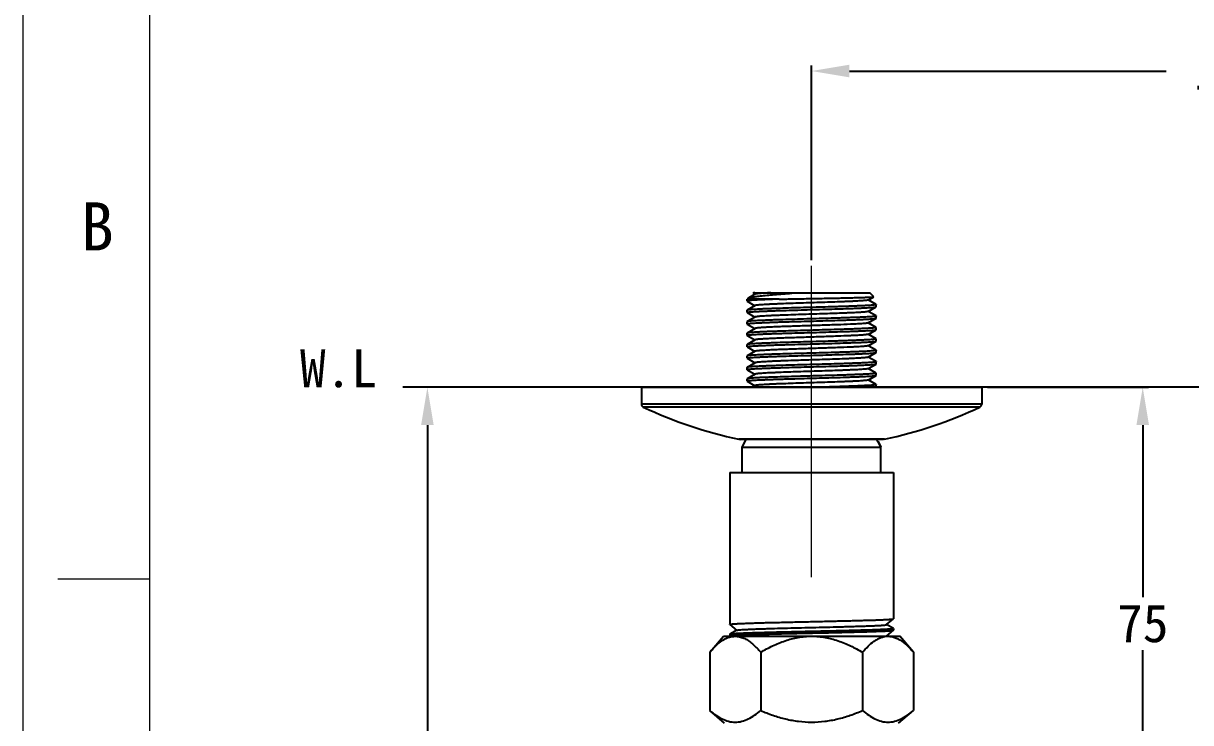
# Model space of a CAD drawing. Header units: millimetres. Extents: x 1891 to 3932, y -543 to 1323.
# Drawn here: x 3090.8 to 3276, y -212.6 to -101.6 of the extents above; entities that cross this region are included whole.
import ezdxf
from ezdxf.enums import TextEntityAlignment as Align

# ---------------------------------------------------------------- set-up
doc = ezdxf.new("R2010")
doc.units = ezdxf.units.MM
doc.linetypes.add('CENTERX2', pattern=[101.6, 63.5, -12.7, 12.7, -12.7])
for name, color, linetype, lineweight in [('CENTER', 1, 'CENTERX2', 15), ('DIM', 3, 'Continuous', 9), ('FORM', 7, 'Continuous', 13)]:
    doc.layers.add(name, color=color, linetype=linetype, lineweight=lineweight)
doc.layers.add('벽', color=2, linetype='Continuous')
doc.dimstyles.new('겸용-샤워욕조용1', dxfattribs={"dimscale": 0.6, "dimtxt": 10, "dimasz": 10, "dimexe": 1.5, "dimexo": 1.5, "dimgap": 2, "dimtad": 0, "dimtih": 1, "dimtoh": 1, "dimdec": 1, "dimdsep": 46, "dimtxsty": 'Standard', "dimcen": 2.5, "dimclrd": 5, "dimclre": 5, "dimclrt": 5, "dimadec": 1, "dimazin": 2, "dimtfac": 1, "dimtdec": 1, "dimtmove": 0, "dimatfit": 3, "dimfxl": 1.25, "dimarcsym": 0})

# ---------------------------------------------------------------- blocks, each defined once
blk = doc.blocks.new('*D55')
at = {"layer": 'Defpoints', "color": 0, "lineweight": 18, "transparency": 16777216}
for p in [(3188.88, -159.33), (3154.9, -405.58), (3227.08, -405.58)]:
    blk.add_point(p, dxfattribs=at)
at = {"layer": 'DIM', "color": 5, "lineweight": -2, "transparency": 16777216}
for p, q in [((3187.98, -159.33), (3154, -159.33)), ((3154.9, -165.33), (3154.9, -278.26)), ((3154.9, -399.58), (3154.9, -286.66)), ((3226.18, -405.58), (3154, -405.58))]:
    blk.add_line(p, q, dxfattribs=at)
at = {"layer": 'DIM', "color": 5, "lineweight": 18, "transparency": 16777216}
for points in [[(3153.9, -165.33), (3155.9, -165.33), (3154.9, -159.33)], [(3153.9, -399.58), (3155.9, -399.58), (3154.9, -405.58)]]:
    blk.add_solid(points, dxfattribs=at)
at = {"layer": 'DIM', "color": 5, "transparency": 16777216, "insert": (3154.9, -282.46), "char_height": 6, "attachment_point": 5}
blk.add_mtext('246.3', dxfattribs=at)
blk = doc.blocks.new('*D58')
at = {"layer": 'Defpoints', "color": 0, "lineweight": 18, "transparency": 16777216}
for p in [(3365.88, -109.13), (3215.88, -140.05), (3365.88, -140.05)]:
    blk.add_point(p, dxfattribs=at)
at = {"layer": 'DIM', "color": 5, "lineweight": -2, "transparency": 16777216}
for p, q in [((3215.88, -139.15), (3215.88, -108.23)), ((3221.88, -109.13), (3272.18, -109.13)), ((3359.88, -109.13), (3309.58, -109.13)), ((3365.88, -139.15), (3365.88, -108.23))]:
    blk.add_line(p, q, dxfattribs=at)
at = {"layer": 'DIM', "color": 5, "lineweight": 18, "transparency": 16777216}
for points in [[(3221.88, -108.13), (3221.88, -110.13), (3215.88, -109.13)], [(3359.88, -108.13), (3359.88, -110.13), (3365.88, -109.13)]]:
    blk.add_solid(points, dxfattribs=at)
at = {"layer": 'DIM', "color": 5, "transparency": 16777216, "insert": (3290.88, -109.13), "char_height": 6, "attachment_point": 5}
blk.add_mtext('150~200', dxfattribs=at)
blk = doc.blocks.new('*D59')
at = {"layer": 'Defpoints', "color": 0, "lineweight": 18, "transparency": 16777216}
for p in [(3242.88, -159.33), (3268.44, -159.33), (3226.88, -234.33)]:
    blk.add_point(p, dxfattribs=at)
at = {"layer": 'DIM', "color": 5, "lineweight": -2, "transparency": 16777216}
for p, q in [((3243.78, -159.33), (3269.34, -159.33)), ((3268.44, -165.33), (3268.44, -192.63)), ((3268.44, -228.33), (3268.44, -201.03)), ((3227.78, -234.33), (3269.34, -234.33))]:
    blk.add_line(p, q, dxfattribs=at)
at = {"layer": 'DIM', "color": 5, "lineweight": 18, "transparency": 16777216}
for points in [[(3267.44, -165.33), (3269.44, -165.33), (3268.44, -159.33)], [(3267.44, -228.33), (3269.44, -228.33), (3268.44, -234.33)]]:
    blk.add_solid(points, dxfattribs=at)
at = {"layer": 'DIM', "color": 5, "transparency": 16777216, "insert": (3268.44, -196.83), "char_height": 6, "attachment_point": 5}
blk.add_mtext('75', dxfattribs=at)

msp = doc.modelspace()

# ---------------------------------------------------------------- linework, layer by layer
at = {"color": 7, "linetype": 'Continuous'}
for p, q in [((3206.63, -144.33), (3206.59, -144.38)), ((3206.59, -144.38), (3206.6, -144.39)), ((3206.6, -144.39), (3206.89, -144.56)), ((3206.63, -144.33), (3225.13, -144.33)), ((3225.75, -144.95), (3225.13, -144.33)), ((3205.74, -145.23), (3205.63, -145.33)), ((3205.63, -145.64), (3205.63, -145.33)), ((3210.74, -145.33), (3205.63, -145.33)), ((3205.63, -145.64), (3205.65, -145.65)), ((3205.65, -145.65), (3206.89, -146.37)), ((3206.92, -146.35), (3205.65, -147.09)), ((3205.74, -145.23), (3205.79, -145.19)), ((3206.92, -144.54), (3205.79, -145.19)), ((3224.85, -145.48), (3225.75, -144.96)), ((3226.12, -146.18), (3224.88, -145.46)), ((3225.75, -144.96), (3225.75, -144.95)), ((3226.12, -146.18), (3226.13, -146.2)), ((3226.13, -146.54), (3226.13, -146.2)), ((3226.13, -146.2), (3226.13, -146.2)), ((3205.65, -147.09), (3205.63, -147.1)), ((3205.63, -147.45), (3205.63, -147.1)), ((3205.63, -147.1), (3205.63, -147.45)), ((3205.65, -147.46), (3205.63, -147.45)), ((3205.63, -147.45), (3205.63, -147.45)), ((3205.65, -147.46), (3206.89, -148.18)), ((3206.92, -148.17), (3205.65, -148.9)), ((3224.85, -147.29), (3226.12, -146.56)), ((3226.12, -148), (3224.88, -147.28)), ((3226.12, -146.56), (3226.13, -146.54)), ((3226.12, -148), (3226.13, -148.01)), ((3226.13, -148.36), (3226.13, -148.01)), ((3226.13, -148.01), (3226.13, -148.01)), ((3205.65, -148.9), (3205.63, -148.92)), ((3205.63, -149.26), (3205.63, -148.92)), ((3205.63, -148.92), (3205.63, -149.26)), ((3205.65, -149.28), (3205.63, -149.26)), ((3205.63, -149.26), (3205.63, -149.26)), ((3205.65, -149.28), (3206.89, -150)), ((3206.92, -149.98), (3205.65, -150.72)), ((3224.85, -149.11), (3226.12, -148.37)), ((3226.12, -149.81), (3224.88, -149.09)), ((3226.12, -148.37), (3226.13, -148.36)), ((3226.12, -149.81), (3226.13, -149.82)), ((3226.13, -150.17), (3226.13, -149.82)), ((3226.13, -149.82), (3226.13, -149.83)), ((3205.65, -150.72), (3205.63, -150.73)), ((3205.63, -151.08), (3205.63, -150.73)), ((3205.63, -150.73), (3205.63, -151.08)), ((3205.65, -151.09), (3205.63, -151.08)), ((3205.63, -151.08), (3205.63, -151.08)), ((3205.65, -151.09), (3206.89, -151.81)), ((3206.92, -151.8), (3205.65, -152.53)), ((3224.85, -150.92), (3226.12, -150.19)), ((3226.12, -151.62), (3224.88, -150.9)), ((3226.12, -150.19), (3226.13, -150.17)), ((3226.12, -151.62), (3226.13, -151.64)), ((3226.13, -151.99), (3226.13, -151.64)), ((3226.13, -151.64), (3226.13, -151.64)), ((3205.65, -152.53), (3205.63, -152.55)), ((3205.63, -152.89), (3205.63, -152.55)), ((3205.63, -152.55), (3205.63, -152.89)), ((3205.65, -152.91), (3205.63, -152.89)), ((3205.63, -152.89), (3205.63, -152.89)), ((3205.65, -152.91), (3206.89, -153.63)), ((3206.92, -153.61), (3205.65, -154.35)), ((3224.85, -152.73), (3226.12, -152)), ((3226.12, -153.44), (3224.88, -152.72)), ((3226.12, -152), (3226.13, -151.99)), ((3226.12, -153.44), (3226.13, -153.45)), ((3226.13, -153.8), (3226.13, -153.45)), ((3226.13, -153.45), (3226.13, -153.45)), ((3205.65, -154.35), (3205.63, -154.36)), ((3205.63, -154.71), (3205.63, -154.36)), ((3205.63, -154.36), (3205.63, -154.71)), ((3205.63, -154.71), (3205.63, -154.7)), ((3205.65, -154.72), (3205.63, -154.71)), ((3205.65, -154.72), (3206.89, -155.44)), ((3206.92, -155.42), (3205.65, -156.16)), ((3224.85, -154.55), (3226.12, -153.81)), ((3224.85, -156.36), (3226.12, -155.63)), ((3226.12, -155.25), (3224.88, -154.53)), ((3226.12, -153.81), (3226.13, -153.8)), ((3226.12, -155.25), (3226.13, -155.27)), ((3226.12, -155.63), (3226.13, -155.61)), ((3226.13, -155.61), (3226.13, -155.27)), ((3226.13, -155.27), (3226.13, -155.27)), ((3205.65, -156.16), (3205.63, -156.17)), ((3205.63, -156.52), (3205.63, -156.17)), ((3205.63, -156.17), (3205.63, -156.52)), ((3205.65, -156.53), (3205.63, -156.52)), ((3205.63, -156.52), (3205.63, -156.52)), ((3205.65, -156.53), (3206.89, -157.25)), ((3206.92, -157.24), (3205.65, -157.97)), ((3224.85, -158.18), (3226.12, -157.44)), ((3226.12, -157.07), (3224.88, -156.35)), ((3226.12, -157.07), (3226.13, -157.08)), ((3226.12, -157.44), (3226.13, -157.43)), ((3226.13, -157.43), (3226.13, -157.08)), ((3226.13, -157.08), (3226.13, -157.08)), ((3205.65, -157.97), (3205.63, -157.99)), ((3205.63, -158.33), (3205.63, -157.99)), ((3205.63, -157.99), (3205.63, -158.33)), ((3205.65, -158.35), (3205.63, -158.33)), ((3205.63, -158.33), (3205.63, -158.33)), ((3205.65, -158.35), (3206.89, -159.07)), ((3206.92, -159.05), (3206.43, -159.33)), ((3226.12, -158.88), (3224.88, -158.16)), ((3225.98, -159.33), (3226.12, -159.26)), ((3226.12, -158.88), (3226.13, -158.89)), ((3226.12, -159.26), (3226.13, -159.24)), ((3226.13, -159.24), (3226.13, -158.89)), ((3226.13, -158.89), (3226.13, -158.9)), ((3188.88, -159.33), (3188.88, -162.02)), ((3188.88, -159.33), (3188.88, -162.02)), ((3188.88, -159.33), (3242.88, -159.33)), ((3242.88, -159.33), (3242.88, -162.02)), ((3242.88, -159.33), (3242.88, -162.02)), ((3242.88, -162.02), (3188.88, -162.02)), ((3242.6, -162.47), (3189.17, -162.47)), ((3227.45, -167.58), (3204.32, -167.58)), ((3204.32, -167.58), (3204.53, -167.61)), ((3227.23, -167.61), (3204.53, -167.61)), ((3204.88, -168.83), (3205.5, -167.61)), ((3226.4, -167.93), (3226.23, -167.61)), ((3226.43, -167.93), (3226.4, -167.93)), ((3226.88, -168.83), (3226.43, -167.93)), ((3226.43, -167.93), (3226.88, -168.83)), ((3227.45, -167.58), (3227.23, -167.61)), ((3204.88, -172.83), (3204.88, -168.83)), ((3204.88, -168.83), (3226.88, -168.83)), ((3226.88, -172.83), (3226.88, -168.83)), ((3202.88, -172.83), (3202.88, -196.97)), ((3202.88, -172.83), (3202.88, -196.97)), ((3202.88, -172.83), (3228.88, -172.83)), ((3228.88, -172.83), (3228.88, -196.06)), ((3228.88, -172.83), (3228.88, -196.06)), ((3227.77, -197), (3228.88, -196.07)), ((3228.88, -196.07), (3228.88, -196.06)), ((3202.89, -196.97), (3202.88, -196.97)), ((3202.88, -196.97), (3202.88, -196.97)), ((3202.89, -196.97), (3203.99, -197.9)), ((3204, -197.89), (3202.89, -198.53)), ((3227.77, -198.81), (3228.88, -197.88)), ((3228.87, -197.62), (3227.78, -196.99)), ((3228.87, -197.62), (3228.88, -197.63)), ((3228.88, -197.63), (3228.88, -197.87)), ((3228.88, -197.63), (3228.88, -197.87)), ((3228.88, -197.63), (3228.88, -197.63)), ((3228.88, -197.88), (3228.88, -197.87)), ((3199.72, -201.38), (3201.89, -198.83)), ((3201.89, -198.83), (3229.88, -198.83)), ((3202.89, -198.53), (3202.88, -198.54)), ((3202.88, -198.54), (3202.88, -198.78)), ((3202.88, -198.54), (3202.88, -198.78)), ((3202.89, -198.79), (3202.88, -198.78)), ((3202.88, -198.78), (3202.88, -198.78)), ((3202.89, -198.79), (3202.94, -198.83)), ((3227.83, -198.83), (3227.78, -198.8)), ((3232.05, -201.38), (3229.88, -198.83)), ((3199.72, -201.38), (3199.72, -210.62)), ((3207.8, -201.38), (3207.8, -210.62)), ((3223.97, -201.38), (3223.97, -210.62)), ((3232.05, -201.38), (3232.05, -210.62)), ((3202.08, -212.63), (3199.72, -210.62)), ((3229.69, -212.63), (3232.05, -210.62))]:
    msp.add_line(p, q, dxfattribs=at)
for centre, radius, start, end in [((3189.38, -162.02), 0.5, 180, 244.9417), ((3219.5, -97.61), 71.6, 244.9417, 257.7627), ((3219.5, -97.61), 71.6, 244.9417, 257.7627), ((3212.27, -97.61), 71.6, 282.2373, 295.0583), ((3212.27, -97.61), 71.6, 282.2373, 295.0583), ((3242.38, -162.02), 0.5, 295.0583, 0)]:
    msp.add_arc(centre, radius, start, end, dxfattribs=at)
for points, knots in [([(3205.79, -145.19), (3205.82, -145.17), (3205.92, -145.13), (3206.1, -145.08), (3206.33, -145.03), (3206.61, -144.98), (3206.95, -144.93), (3207.51, -144.86), (3208.32, -144.77), (3209.42, -144.66), (3210.68, -144.55), (3212.05, -144.44), (3213, -144.37), (3213.49, -144.33)], [0, 0, 0, 0, 0.016562, 0.04005, 0.070572, 0.108073, 0.152421, 0.203409, 0.324246, 0.467967, 0.631241, 0.810097, 1, 1, 1, 1]), ([(3206.87, -144.33), (3206.83, -144.34), (3206.76, -144.34), (3206.69, -144.35), (3206.64, -144.36), (3206.62, -144.36), (3206.6, -144.37), (3206.59, -144.37), (3206.59, -144.38)], [0, 0, 0, 0, 0.403647, 0.704709, 0.816606, 0.902765, 0.963479, 1, 1, 1, 1]), ([(3209.42, -144.33), (3209.24, -144.34), (3208.91, -144.36), (3208.44, -144.38), (3208.03, -144.41), (3207.68, -144.43), (3207.39, -144.46), (3207.19, -144.48), (3207.07, -144.5), (3207, -144.51), (3206.95, -144.52), (3206.93, -144.53), (3206.92, -144.54)], [0, 0, 0, 0, 0.21025, 0.39871, 0.563649, 0.703842, 0.818243, 0.906015, 0.939714, 0.96658, 0.986632, 1, 1, 1, 1]), ([(3210.74, -145.33), (3210.37, -145.35), (3209.66, -145.37), (3208.67, -145.41), (3207.91, -145.44), (3207.37, -145.47), (3207.01, -145.48), (3206.7, -145.5), (3206.42, -145.52), (3206.19, -145.54), (3206, -145.56), (3205.84, -145.58), (3205.73, -145.59), (3205.67, -145.61), (3205.64, -145.62), (3205.63, -145.63), (3205.63, -145.64)], [0, 0, 0, 0, 0.216872, 0.413019, 0.584998, 0.661026, 0.729967, 0.791522, 0.845446, 0.891503, 0.929518, 0.959344, 0.980888, 0.994185, 0.997875, 1, 1, 1, 1]), ([(3226.13, -146.2), (3226.13, -146.2), (3226.13, -146.21), (3226.11, -146.22), (3226.07, -146.23), (3226.01, -146.24), (3225.92, -146.26), (3225.81, -146.27), (3225.68, -146.28), (3225.52, -146.3), (3225.27, -146.32), (3224.9, -146.34), (3224.4, -146.37), (3223.81, -146.4), (3223.15, -146.42), (3222.43, -146.45), (3221.64, -146.48), (3220.81, -146.51), (3219.6, -146.54), (3218.03, -146.59), (3216.09, -146.64), (3214.15, -146.7), (3212.27, -146.75), (3210.77, -146.8), (3209.66, -146.84), (3208.91, -146.87), (3208.23, -146.89), (3207.61, -146.92), (3207.07, -146.95), (3206.61, -146.98), (3206.29, -147), (3206.07, -147.02), (3205.94, -147.03), (3205.83, -147.05), (3205.75, -147.06), (3205.69, -147.07), (3205.66, -147.08), (3205.65, -147.09)], [0, 0, 0, 0, 0.000415, 0.001043, 0.003085, 0.006238, 0.01052, 0.015927, 0.02245, 0.030078, 0.038795, 0.05941, 0.084113, 0.112673, 0.14483, 0.180285, 0.21871, 0.259748, 0.303018, 0.394635, 0.490173, 0.58609, 0.678832, 0.764968, 0.804549, 0.84131, 0.874907, 0.905032, 0.931404, 0.953782, 0.971963, 0.979427, 0.985784, 0.991023, 0.995135, 0.99812, 1, 1, 1, 1]), ([(3224.85, -145.48), (3224.84, -145.48), (3224.81, -145.5), (3224.76, -145.51), (3224.68, -145.52), (3224.54, -145.54), (3224.32, -145.56), (3224, -145.59), (3223.61, -145.62), (3223.15, -145.64), (3222.62, -145.67), (3222.04, -145.7), (3221.39, -145.73), (3220.44, -145.76), (3219.16, -145.81), (3217.55, -145.86), (3215.88, -145.92), (3214.21, -145.97), (3212.6, -146.02), (3211.32, -146.07), (3210.37, -146.11), (3209.73, -146.13), (3209.14, -146.16), (3208.62, -146.19), (3208.16, -146.21), (3207.76, -146.24), (3207.44, -146.27), (3207.22, -146.29), (3207.09, -146.31), (3207.01, -146.32), (3206.96, -146.34), (3206.93, -146.35), (3206.92, -146.35)], [0, 0, 0, 0, 0.002023, 0.005107, 0.009275, 0.014527, 0.028249, 0.046177, 0.068154, 0.093991, 0.123458, 0.156292, 0.192202, 0.230865, 0.315051, 0.405844, 0.5, 0.594156, 0.684949, 0.769135, 0.807798, 0.843708, 0.876542, 0.90601, 0.931845, 0.953824, 0.97175, 0.985473, 0.990724, 0.994892, 0.997977, 1, 1, 1, 1]), ([(3210.74, -145.33), (3211.53, -145.32), (3213.18, -145.29), (3215.25, -145.25), (3216.94, -145.22), (3218.2, -145.2), (3219.42, -145.17), (3220.57, -145.15), (3221.65, -145.13), (3222.63, -145.1), (3223.5, -145.08), (3224.14, -145.06), (3224.59, -145.04), (3224.87, -145.03), (3225.11, -145.02), (3225.32, -145.01), (3225.48, -145), (3225.6, -144.99), (3225.67, -144.98), (3225.7, -144.97), (3225.73, -144.97), (3225.74, -144.96), (3225.75, -144.96)], [0, 0, 0, 0, 0.158672, 0.328226, 0.413743, 0.497918, 0.579388, 0.656825, 0.72896, 0.794598, 0.852642, 0.902115, 0.923371, 0.942181, 0.958464, 0.972151, 0.983181, 0.991513, 0.994655, 0.997113, 0.99889, 1, 1, 1, 1]), ([(3205.63, -147.45), (3205.63, -147.45), (3205.64, -147.44), (3205.66, -147.43), (3205.7, -147.42), (3205.76, -147.4), (3205.85, -147.39), (3205.96, -147.38), (3206.09, -147.36), (3206.25, -147.35), (3206.5, -147.33), (3206.87, -147.31), (3207.37, -147.28), (3207.95, -147.25), (3208.61, -147.22), (3209.34, -147.2), (3210.12, -147.17), (3210.96, -147.14), (3212.16, -147.1), (3213.74, -147.06), (3215.68, -147), (3217.62, -146.95), (3219.5, -146.89), (3220.99, -146.85), (3222.1, -146.81), (3222.85, -146.78), (3223.54, -146.75), (3224.16, -146.73), (3224.7, -146.7), (3225.15, -146.67), (3225.48, -146.65), (3225.7, -146.63), (3225.83, -146.61), (3225.93, -146.6), (3226.02, -146.59), (3226.08, -146.57), (3226.11, -146.56), (3226.12, -146.56)], [0, 0, 0, 0, 0.000415, 0.001043, 0.003085, 0.006238, 0.01052, 0.015927, 0.02245, 0.030078, 0.038795, 0.05941, 0.084113, 0.112673, 0.14483, 0.180285, 0.21871, 0.259748, 0.303018, 0.394635, 0.490173, 0.58609, 0.678832, 0.764968, 0.804549, 0.84131, 0.874907, 0.905032, 0.931404, 0.953782, 0.971963, 0.979427, 0.985784, 0.991023, 0.995135, 0.99812, 1, 1, 1, 1]), ([(3226.13, -148.01), (3226.13, -148.02), (3226.13, -148.02), (3226.11, -148.03), (3226.07, -148.04), (3226.01, -148.06), (3225.92, -148.07), (3225.81, -148.08), (3225.68, -148.1), (3225.52, -148.11), (3225.27, -148.13), (3224.9, -148.15), (3224.4, -148.18), (3223.81, -148.21), (3223.15, -148.24), (3222.43, -148.26), (3221.64, -148.29), (3220.81, -148.32), (3219.6, -148.36), (3218.03, -148.4), (3216.09, -148.46), (3214.15, -148.51), (3212.27, -148.57), (3210.77, -148.61), (3209.66, -148.65), (3208.91, -148.68), (3208.23, -148.71), (3207.61, -148.73), (3207.07, -148.76), (3206.61, -148.79), (3206.29, -148.81), (3206.07, -148.83), (3205.94, -148.85), (3205.83, -148.86), (3205.75, -148.87), (3205.69, -148.89), (3205.66, -148.9), (3205.65, -148.9)], [0, 0, 0, 0, 0.000415, 0.001043, 0.003085, 0.006238, 0.01052, 0.015927, 0.02245, 0.030078, 0.038795, 0.05941, 0.084113, 0.112673, 0.14483, 0.180286, 0.218711, 0.259751, 0.303022, 0.394639, 0.490178, 0.586095, 0.678836, 0.76497, 0.804551, 0.841311, 0.874908, 0.905032, 0.931404, 0.953783, 0.971964, 0.979427, 0.985784, 0.991023, 0.995135, 0.99812, 1, 1, 1, 1]), ([(3224.85, -147.29), (3224.84, -147.3), (3224.81, -147.31), (3224.76, -147.32), (3224.68, -147.34), (3224.54, -147.36), (3224.32, -147.38), (3224, -147.41), (3223.61, -147.43), (3223.15, -147.46), (3222.62, -147.49), (3222.04, -147.51), (3221.39, -147.54), (3220.44, -147.58), (3219.16, -147.62), (3217.55, -147.68), (3215.88, -147.73), (3214.21, -147.78), (3212.6, -147.84), (3211.32, -147.88), (3210.37, -147.92), (3209.73, -147.95), (3209.14, -147.97), (3208.62, -148), (3208.16, -148.03), (3207.76, -148.06), (3207.44, -148.08), (3207.22, -148.11), (3207.09, -148.13), (3207.01, -148.14), (3206.96, -148.15), (3206.93, -148.16), (3206.92, -148.17)], [0, 0, 0, 0, 0.002023, 0.005107, 0.009275, 0.014527, 0.028249, 0.046176, 0.068154, 0.093991, 0.123458, 0.156292, 0.192202, 0.230865, 0.315051, 0.405844, 0.5, 0.594156, 0.684948, 0.769134, 0.807798, 0.843707, 0.876542, 0.906009, 0.931845, 0.953824, 0.971749, 0.985473, 0.990724, 0.994891, 0.997976, 1, 1, 1, 1]), ([(3205.63, -149.26), (3205.63, -149.26), (3205.64, -149.25), (3205.66, -149.24), (3205.7, -149.23), (3205.76, -149.22), (3205.85, -149.2), (3205.96, -149.19), (3206.09, -149.18), (3206.25, -149.16), (3206.5, -149.14), (3206.87, -149.12), (3207.37, -149.09), (3207.95, -149.07), (3208.61, -149.04), (3209.34, -149.01), (3210.12, -148.98), (3210.96, -148.95), (3212.16, -148.92), (3213.74, -148.87), (3215.68, -148.82), (3217.62, -148.76), (3219.5, -148.71), (3220.99, -148.66), (3222.1, -148.62), (3222.85, -148.6), (3223.54, -148.57), (3224.16, -148.54), (3224.7, -148.51), (3225.15, -148.49), (3225.48, -148.46), (3225.7, -148.44), (3225.83, -148.43), (3225.93, -148.41), (3226.02, -148.4), (3226.08, -148.39), (3226.11, -148.38), (3226.12, -148.37)], [0, 0, 0, 0, 0.000415, 0.001043, 0.003085, 0.006238, 0.01052, 0.015927, 0.02245, 0.030078, 0.038795, 0.059411, 0.084114, 0.112674, 0.144831, 0.180286, 0.21871, 0.259747, 0.303017, 0.394634, 0.490171, 0.586086, 0.678827, 0.764964, 0.804546, 0.841307, 0.874905, 0.905029, 0.931402, 0.953781, 0.971963, 0.979426, 0.985783, 0.991023, 0.995135, 0.99812, 1, 1, 1, 1]), ([(3226.13, -149.83), (3226.13, -149.83), (3226.13, -149.84), (3226.11, -149.85), (3226.07, -149.86), (3226.01, -149.87), (3225.92, -149.88), (3225.81, -149.9), (3225.68, -149.91), (3225.52, -149.93), (3225.27, -149.94), (3224.9, -149.97), (3224.4, -150), (3223.81, -150.02), (3223.15, -150.05), (3222.43, -150.08), (3221.64, -150.11), (3220.81, -150.13), (3219.6, -150.17), (3218.03, -150.22), (3216.09, -150.27), (3214.15, -150.33), (3212.27, -150.38), (3210.77, -150.43), (3209.66, -150.47), (3208.91, -150.49), (3208.23, -150.52), (3207.61, -150.55), (3207.07, -150.58), (3206.61, -150.6), (3206.29, -150.63), (3206.07, -150.65), (3205.94, -150.66), (3205.83, -150.67), (3205.75, -150.69), (3205.69, -150.7), (3205.66, -150.71), (3205.65, -150.72)], [0, 0, 0, 0, 0.000415, 0.001043, 0.003085, 0.006238, 0.010519, 0.015927, 0.02245, 0.030078, 0.038795, 0.059412, 0.084114, 0.112675, 0.144832, 0.180288, 0.218714, 0.259754, 0.303026, 0.394644, 0.49018, 0.586096, 0.678837, 0.764971, 0.804551, 0.841311, 0.874907, 0.905031, 0.931404, 0.953782, 0.971964, 0.979427, 0.985784, 0.991023, 0.995135, 0.99812, 1, 1, 1, 1]), ([(3224.85, -149.11), (3224.84, -149.11), (3224.81, -149.12), (3224.76, -149.14), (3224.68, -149.15), (3224.54, -149.17), (3224.32, -149.19), (3224, -149.22), (3223.61, -149.25), (3223.15, -149.27), (3222.62, -149.3), (3221.56, -149.35), (3219.87, -149.41), (3217.53, -149.49), (3215.46, -149.56), (3213.79, -149.61), (3212.59, -149.65), (3211.45, -149.69), (3210.39, -149.73), (3209.45, -149.77), (3208.75, -149.81), (3208.25, -149.84), (3207.94, -149.86), (3207.67, -149.88), (3207.43, -149.9), (3207.24, -149.92), (3207.09, -149.94), (3207, -149.95), (3206.95, -149.97), (3206.93, -149.98), (3206.92, -149.98)], [0, 0, 0, 0, 0.002024, 0.005109, 0.009276, 0.014527, 0.028251, 0.046177, 0.068155, 0.093992, 0.123458, 0.156293, 0.271937, 0.405843, 0.547289, 0.617299, 0.684948, 0.748877, 0.807798, 0.860527, 0.906008, 0.925739, 0.943329, 0.95869, 0.97175, 0.982442, 0.990724, 0.996567, 0.998579, 1, 1, 1, 1]), ([(3205.63, -151.08), (3205.63, -151.07), (3205.64, -151.07), (3205.66, -151.06), (3205.7, -151.05), (3205.76, -151.03), (3205.85, -151.02), (3205.96, -151), (3206.09, -150.99), (3206.25, -150.98), (3206.5, -150.96), (3206.87, -150.93), (3207.37, -150.91), (3207.95, -150.88), (3208.61, -150.85), (3209.34, -150.82), (3210.12, -150.8), (3210.96, -150.77), (3212.16, -150.73), (3213.74, -150.69), (3215.68, -150.63), (3217.62, -150.58), (3219.5, -150.52), (3220.99, -150.47), (3222.1, -150.44), (3222.85, -150.41), (3223.54, -150.38), (3224.16, -150.35), (3224.7, -150.33), (3225.15, -150.3), (3225.48, -150.28), (3225.7, -150.26), (3225.83, -150.24), (3225.93, -150.23), (3226.02, -150.22), (3226.08, -150.2), (3226.11, -150.19), (3226.12, -150.19)], [0, 0, 0, 0, 0.000415, 0.001043, 0.003085, 0.006238, 0.01052, 0.015927, 0.022451, 0.030079, 0.038796, 0.059412, 0.084116, 0.112676, 0.144833, 0.180287, 0.218711, 0.259749, 0.303019, 0.394637, 0.490172, 0.586085, 0.678826, 0.764963, 0.804544, 0.841305, 0.874903, 0.905027, 0.931401, 0.95378, 0.971962, 0.979426, 0.985783, 0.991023, 0.995135, 0.99812, 1, 1, 1, 1]), ([(3226.13, -151.64), (3226.13, -151.64), (3226.13, -151.65), (3226.11, -151.66), (3226.07, -151.67), (3226.01, -151.68), (3225.92, -151.7), (3225.81, -151.71), (3225.68, -151.73), (3225.52, -151.74), (3225.27, -151.76), (3224.9, -151.78), (3224.4, -151.81), (3223.81, -151.84), (3223.15, -151.86), (3222.43, -151.89), (3221.64, -151.92), (3220.81, -151.95), (3219.6, -151.99), (3218.03, -152.03), (3216.09, -152.09), (3214.15, -152.14), (3212.27, -152.2), (3210.77, -152.24), (3209.66, -152.28), (3208.91, -152.31), (3208.23, -152.34), (3207.61, -152.36), (3207.07, -152.39), (3206.61, -152.42), (3206.29, -152.44), (3206.07, -152.46), (3205.94, -152.47), (3205.83, -152.49), (3205.75, -152.5), (3205.69, -152.51), (3205.66, -152.53), (3205.65, -152.53)], [0, 0, 0, 0, 0.000415, 0.001043, 0.003085, 0.006238, 0.010519, 0.015927, 0.02245, 0.030078, 0.038796, 0.059413, 0.084116, 0.112677, 0.144834, 0.18029, 0.218715, 0.259755, 0.303027, 0.394644, 0.490179, 0.586093, 0.678834, 0.764969, 0.804549, 0.841309, 0.874905, 0.905029, 0.931402, 0.953781, 0.971963, 0.979427, 0.985784, 0.991023, 0.995135, 0.99812, 1, 1, 1, 1]), ([(3224.85, -150.92), (3224.84, -150.93), (3224.81, -150.94), (3224.76, -150.95), (3224.68, -150.96), (3224.54, -150.98), (3224.32, -151.01), (3224, -151.03), (3223.61, -151.06), (3223.15, -151.09), (3222.62, -151.11), (3221.56, -151.16), (3219.87, -151.23), (3217.53, -151.31), (3215.46, -151.37), (3213.79, -151.43), (3212.59, -151.47), (3211.45, -151.51), (3210.39, -151.55), (3209.45, -151.59), (3208.75, -151.62), (3208.25, -151.65), (3207.94, -151.67), (3207.67, -151.69), (3207.43, -151.71), (3207.24, -151.73), (3207.09, -151.75), (3207, -151.77), (3206.95, -151.78), (3206.93, -151.79), (3206.92, -151.8)], [0, 0, 0, 0, 0.002023, 0.005108, 0.009276, 0.014527, 0.02825, 0.046176, 0.068154, 0.09399, 0.123458, 0.156292, 0.271937, 0.405843, 0.547289, 0.617299, 0.684948, 0.748876, 0.807797, 0.860528, 0.906008, 0.925738, 0.943329, 0.958691, 0.971749, 0.982443, 0.990723, 0.996568, 0.998579, 1, 1, 1, 1]), ([(3205.63, -152.89), (3205.63, -152.89), (3205.64, -152.88), (3205.66, -152.87), (3205.7, -152.86), (3205.76, -152.85), (3205.85, -152.83), (3205.96, -152.82), (3206.09, -152.81), (3206.25, -152.79), (3206.5, -152.77), (3206.87, -152.75), (3207.37, -152.72), (3207.95, -152.69), (3208.61, -152.67), (3209.34, -152.64), (3210.12, -152.61), (3210.96, -152.58), (3212.16, -152.55), (3213.74, -152.5), (3215.68, -152.44), (3217.62, -152.39), (3219.5, -152.34), (3220.99, -152.29), (3222.1, -152.25), (3222.85, -152.22), (3223.54, -152.2), (3224.16, -152.17), (3224.7, -152.14), (3225.15, -152.11), (3225.48, -152.09), (3225.7, -152.07), (3225.83, -152.06), (3225.93, -152.04), (3226.02, -152.03), (3226.08, -152.02), (3226.11, -152.01), (3226.12, -152)], [0, 0, 0, 0, 0.000415, 0.001043, 0.003085, 0.006238, 0.010519, 0.015927, 0.02245, 0.030078, 0.038796, 0.059412, 0.084116, 0.112676, 0.144833, 0.180288, 0.218713, 0.259752, 0.303023, 0.39464, 0.490175, 0.586088, 0.678829, 0.764965, 0.804546, 0.841306, 0.874902, 0.905027, 0.9314, 0.953779, 0.971962, 0.979426, 0.985783, 0.991023, 0.995135, 0.99812, 1, 1, 1, 1]), ([(3226.13, -153.45), (3226.13, -153.46), (3226.13, -153.46), (3226.11, -153.47), (3226.07, -153.49), (3226.01, -153.5), (3225.92, -153.51), (3225.81, -153.53), (3225.68, -153.54), (3225.52, -153.55), (3225.27, -153.57), (3224.9, -153.6), (3224.4, -153.62), (3223.81, -153.65), (3223.15, -153.68), (3222.43, -153.71), (3221.64, -153.73), (3220.81, -153.76), (3219.6, -153.8), (3218.03, -153.85), (3216.09, -153.9), (3214.15, -153.95), (3212.27, -154.01), (3210.77, -154.06), (3209.66, -154.09), (3208.91, -154.12), (3208.23, -154.15), (3207.61, -154.18), (3207.07, -154.2), (3206.61, -154.23), (3206.29, -154.26), (3206.07, -154.27), (3205.94, -154.29), (3205.83, -154.3), (3205.75, -154.32), (3205.69, -154.33), (3205.66, -154.34), (3205.65, -154.35)], [0, 0, 0, 0, 0.000415, 0.001043, 0.003085, 0.006238, 0.010519, 0.015927, 0.02245, 0.030078, 0.038796, 0.059412, 0.084116, 0.112676, 0.144833, 0.180288, 0.218712, 0.259751, 0.303022, 0.39464, 0.490174, 0.586088, 0.678829, 0.764965, 0.804546, 0.841306, 0.874902, 0.905027, 0.9314, 0.953779, 0.971962, 0.979426, 0.985783, 0.991023, 0.995135, 0.99812, 1, 1, 1, 1]), ([(3224.85, -152.73), (3224.84, -152.74), (3224.81, -152.75), (3224.76, -152.76), (3224.68, -152.78), (3224.54, -152.8), (3224.32, -152.82), (3224, -152.85), (3223.61, -152.87), (3223.15, -152.9), (3222.62, -152.93), (3221.56, -152.98), (3219.87, -153.04), (3217.53, -153.12), (3215.46, -153.19), (3213.79, -153.24), (3212.59, -153.28), (3211.45, -153.32), (3210.39, -153.36), (3209.45, -153.4), (3208.75, -153.44), (3208.25, -153.47), (3207.94, -153.49), (3207.67, -153.51), (3207.43, -153.53), (3207.24, -153.55), (3207.09, -153.57), (3207, -153.58), (3206.95, -153.6), (3206.93, -153.61), (3206.92, -153.61)], [0, 0, 0, 0, 0.002024, 0.005108, 0.009275, 0.014527, 0.02825, 0.046177, 0.068154, 0.093991, 0.123457, 0.156292, 0.271937, 0.405843, 0.547289, 0.617298, 0.684948, 0.748876, 0.807797, 0.860527, 0.906007, 0.925739, 0.943328, 0.95869, 0.971749, 0.982442, 0.990724, 0.996566, 0.998578, 1, 1, 1, 1]), ([(3205.63, -154.7), (3205.63, -154.7), (3205.64, -154.7), (3205.66, -154.68), (3205.7, -154.67), (3205.76, -154.66), (3205.85, -154.65), (3205.96, -154.63), (3206.09, -154.62), (3206.25, -154.61), (3206.5, -154.59), (3206.87, -154.56), (3207.37, -154.53), (3207.95, -154.51), (3208.61, -154.48), (3209.34, -154.45), (3210.12, -154.42), (3210.96, -154.4), (3212.16, -154.36), (3213.74, -154.31), (3215.68, -154.26), (3217.62, -154.2), (3219.5, -154.15), (3220.99, -154.1), (3222.1, -154.06), (3222.85, -154.04), (3223.54, -154.01), (3224.16, -153.98), (3224.7, -153.95), (3225.15, -153.93), (3225.48, -153.9), (3225.7, -153.88), (3225.83, -153.87), (3225.93, -153.86), (3226.02, -153.84), (3226.08, -153.83), (3226.11, -153.82), (3226.12, -153.81)], [0, 0, 0, 0, 0.000415, 0.001043, 0.003085, 0.006238, 0.010519, 0.015927, 0.02245, 0.030078, 0.038796, 0.059413, 0.084116, 0.112677, 0.144834, 0.180289, 0.218715, 0.259755, 0.303026, 0.394644, 0.490179, 0.586093, 0.678834, 0.764969, 0.804549, 0.841308, 0.874905, 0.905029, 0.931402, 0.953781, 0.971963, 0.979427, 0.985784, 0.991023, 0.995135, 0.99812, 1, 1, 1, 1]), ([(3205.63, -156.52), (3205.63, -156.52), (3205.64, -156.51), (3205.66, -156.5), (3205.7, -156.49), (3205.76, -156.47), (3205.85, -156.46), (3205.96, -156.45), (3206.09, -156.43), (3206.25, -156.42), (3206.5, -156.4), (3206.87, -156.38), (3207.37, -156.35), (3207.95, -156.32), (3208.61, -156.29), (3209.34, -156.27), (3210.12, -156.24), (3210.96, -156.21), (3212.16, -156.17), (3213.74, -156.13), (3215.68, -156.07), (3217.62, -156.02), (3219.5, -155.96), (3220.99, -155.92), (3222.1, -155.88), (3222.85, -155.85), (3223.54, -155.82), (3224.16, -155.8), (3224.7, -155.77), (3225.15, -155.74), (3225.48, -155.72), (3225.7, -155.7), (3225.83, -155.68), (3225.93, -155.67), (3226.02, -155.66), (3226.08, -155.64), (3226.11, -155.63), (3226.12, -155.63)], [0, 0, 0, 0, 0.000415, 0.001043, 0.003085, 0.006238, 0.010519, 0.015927, 0.02245, 0.030078, 0.038795, 0.059412, 0.084114, 0.112675, 0.144832, 0.180288, 0.218714, 0.259754, 0.303026, 0.394644, 0.49018, 0.586096, 0.678837, 0.764971, 0.804551, 0.84131, 0.874907, 0.905031, 0.931404, 0.953782, 0.971964, 0.979427, 0.985784, 0.991023, 0.995135, 0.99812, 1, 1, 1, 1]), ([(3226.13, -155.27), (3226.13, -155.27), (3226.13, -155.28), (3226.11, -155.29), (3226.07, -155.3), (3226.01, -155.31), (3225.92, -155.33), (3225.81, -155.34), (3225.68, -155.35), (3225.52, -155.37), (3225.27, -155.39), (3224.9, -155.41), (3224.4, -155.44), (3223.81, -155.47), (3223.15, -155.49), (3222.43, -155.52), (3221.64, -155.55), (3220.81, -155.58), (3219.6, -155.61), (3218.03, -155.66), (3216.09, -155.71), (3214.15, -155.77), (3212.27, -155.82), (3210.77, -155.87), (3209.66, -155.91), (3208.91, -155.94), (3208.23, -155.96), (3207.61, -155.99), (3207.07, -156.02), (3206.61, -156.05), (3206.29, -156.07), (3206.07, -156.09), (3205.94, -156.1), (3205.83, -156.12), (3205.75, -156.13), (3205.69, -156.14), (3205.66, -156.15), (3205.65, -156.16)], [0, 0, 0, 0, 0.000415, 0.001043, 0.003085, 0.006238, 0.01052, 0.015927, 0.022451, 0.030079, 0.038796, 0.059412, 0.084116, 0.112676, 0.144833, 0.180287, 0.218711, 0.259749, 0.30302, 0.394637, 0.490172, 0.586086, 0.678826, 0.764963, 0.804545, 0.841305, 0.874903, 0.905027, 0.931401, 0.95378, 0.971962, 0.979426, 0.985783, 0.991023, 0.995135, 0.99812, 1, 1, 1, 1]), ([(3224.85, -154.55), (3224.84, -154.55), (3224.81, -154.57), (3224.76, -154.58), (3224.68, -154.59), (3224.54, -154.61), (3224.32, -154.63), (3224, -154.66), (3223.61, -154.69), (3223.15, -154.71), (3222.62, -154.74), (3222.04, -154.77), (3221.39, -154.8), (3220.44, -154.83), (3219.16, -154.88), (3217.55, -154.93), (3215.88, -154.99), (3214.21, -155.04), (3212.6, -155.09), (3211.32, -155.14), (3210.37, -155.18), (3209.73, -155.2), (3209.14, -155.23), (3208.62, -155.26), (3208.16, -155.28), (3207.76, -155.31), (3207.44, -155.34), (3207.22, -155.36), (3207.09, -155.38), (3207.01, -155.39), (3206.96, -155.41), (3206.93, -155.42), (3206.92, -155.42)], [0, 0, 0, 0, 0.002023, 0.005109, 0.009276, 0.014527, 0.028251, 0.046176, 0.068155, 0.093991, 0.123458, 0.156292, 0.192202, 0.230866, 0.315052, 0.405844, 0.5, 0.594157, 0.684949, 0.769135, 0.807798, 0.843709, 0.876542, 0.90601, 0.931846, 0.953824, 0.97175, 0.985473, 0.990724, 0.994893, 0.997977, 1, 1, 1, 1]), ([(3205.63, -158.33), (3205.63, -158.33), (3205.64, -158.32), (3205.66, -158.31), (3205.7, -158.3), (3205.76, -158.29), (3205.85, -158.27), (3205.96, -158.26), (3206.09, -158.25), (3206.25, -158.23), (3206.5, -158.21), (3206.87, -158.19), (3207.37, -158.16), (3207.95, -158.14), (3208.61, -158.11), (3209.34, -158.08), (3210.12, -158.05), (3210.96, -158.02), (3212.16, -157.99), (3213.74, -157.94), (3215.68, -157.89), (3217.62, -157.83), (3219.5, -157.78), (3220.99, -157.73), (3222.1, -157.69), (3222.85, -157.67), (3223.54, -157.64), (3224.16, -157.61), (3224.7, -157.58), (3225.15, -157.56), (3225.48, -157.53), (3225.7, -157.51), (3225.83, -157.5), (3225.93, -157.48), (3226.02, -157.47), (3226.08, -157.46), (3226.11, -157.45), (3226.12, -157.44)], [0, 0, 0, 0, 0.000415, 0.001043, 0.003085, 0.006238, 0.01052, 0.015927, 0.02245, 0.030078, 0.038795, 0.05941, 0.084113, 0.112673, 0.14483, 0.180286, 0.218711, 0.259751, 0.303022, 0.39464, 0.490178, 0.586095, 0.678837, 0.764971, 0.804551, 0.841311, 0.874908, 0.905032, 0.931404, 0.953783, 0.971964, 0.979427, 0.985784, 0.991023, 0.995135, 0.99812, 1, 1, 1, 1]), ([(3226.13, -157.08), (3226.13, -157.09), (3226.13, -157.09), (3226.11, -157.1), (3226.07, -157.11), (3226.01, -157.13), (3225.92, -157.14), (3225.81, -157.15), (3225.68, -157.17), (3225.52, -157.18), (3225.27, -157.2), (3224.9, -157.22), (3224.4, -157.25), (3223.81, -157.28), (3223.15, -157.31), (3222.43, -157.33), (3221.64, -157.36), (3220.81, -157.39), (3219.6, -157.43), (3218.03, -157.47), (3216.09, -157.53), (3214.15, -157.58), (3212.27, -157.64), (3210.77, -157.68), (3209.66, -157.72), (3208.91, -157.75), (3208.23, -157.78), (3207.61, -157.8), (3207.07, -157.83), (3206.61, -157.86), (3206.29, -157.88), (3206.07, -157.9), (3205.94, -157.92), (3205.83, -157.93), (3205.75, -157.94), (3205.69, -157.96), (3205.66, -157.97), (3205.65, -157.97)], [0, 0, 0, 0, 0.000415, 0.001043, 0.003085, 0.006238, 0.01052, 0.015927, 0.02245, 0.030078, 0.038795, 0.059411, 0.084114, 0.112674, 0.144831, 0.180286, 0.21871, 0.259747, 0.303017, 0.394634, 0.490171, 0.586086, 0.678827, 0.764964, 0.804546, 0.841307, 0.874905, 0.905029, 0.931402, 0.953781, 0.971963, 0.979426, 0.985783, 0.991023, 0.995135, 0.99812, 1, 1, 1, 1]), ([(3224.85, -156.36), (3224.84, -156.37), (3224.81, -156.38), (3224.76, -156.39), (3224.68, -156.41), (3224.54, -156.43), (3224.32, -156.45), (3224, -156.47), (3223.61, -156.5), (3223.15, -156.53), (3222.62, -156.56), (3222.04, -156.58), (3221.39, -156.61), (3220.44, -156.65), (3219.16, -156.69), (3217.55, -156.75), (3215.88, -156.8), (3214.21, -156.85), (3212.6, -156.91), (3211.32, -156.95), (3210.37, -156.99), (3209.73, -157.02), (3209.14, -157.04), (3208.62, -157.07), (3208.16, -157.1), (3207.76, -157.13), (3207.44, -157.15), (3207.22, -157.18), (3207.09, -157.2), (3207.01, -157.21), (3206.96, -157.22), (3206.93, -157.23), (3206.92, -157.24)], [0, 0, 0, 0, 0.002023, 0.005107, 0.009275, 0.014527, 0.028249, 0.046177, 0.068154, 0.093991, 0.123457, 0.156292, 0.192202, 0.230865, 0.315051, 0.405843, 0.499999, 0.594156, 0.684948, 0.769134, 0.807798, 0.843707, 0.876542, 0.906008, 0.931845, 0.953823, 0.971749, 0.985473, 0.990724, 0.994891, 0.997976, 1, 1, 1, 1]), ([(3224.85, -158.18), (3224.84, -158.18), (3224.81, -158.19), (3224.76, -158.21), (3224.68, -158.22), (3224.54, -158.24), (3224.32, -158.26), (3224, -158.29), (3223.61, -158.32), (3223.15, -158.34), (3222.62, -158.37), (3222.04, -158.4), (3221.39, -158.42), (3220.44, -158.46), (3219.16, -158.51), (3217.55, -158.56), (3215.88, -158.61), (3214.21, -158.67), (3212.6, -158.72), (3211.32, -158.77), (3210.37, -158.8), (3209.73, -158.83), (3209.14, -158.86), (3208.62, -158.89), (3208.16, -158.91), (3207.76, -158.94), (3207.44, -158.97), (3207.22, -158.99), (3207.09, -159.01), (3207.01, -159.02), (3206.96, -159.04), (3206.93, -159.05), (3206.92, -159.05)], [0, 0, 0, 0, 0.002024, 0.005109, 0.009276, 0.014527, 0.028251, 0.046177, 0.068155, 0.093992, 0.123458, 0.156293, 0.192202, 0.230866, 0.315052, 0.405844, 0.500001, 0.594157, 0.684949, 0.769135, 0.807798, 0.843708, 0.876543, 0.906009, 0.931846, 0.953823, 0.971751, 0.985473, 0.990725, 0.994893, 0.997977, 1, 1, 1, 1]), ([(3226.13, -158.9), (3226.13, -158.9), (3226.13, -158.91), (3226.11, -158.92), (3226.07, -158.93), (3226.01, -158.94), (3225.93, -158.95), (3225.82, -158.97), (3225.69, -158.98), (3225.54, -158.99), (3225.3, -159.01), (3224.94, -159.04), (3224.45, -159.06), (3223.89, -159.09), (3223.25, -159.12), (3222.55, -159.14), (3221.79, -159.17), (3220.97, -159.2), (3219.8, -159.24), (3218.26, -159.28), (3217.01, -159.32), (3216.37, -159.33)], [0, 0, 0, 0, 0.000852, 0.002134, 0.006284, 0.012681, 0.021362, 0.032323, 0.045546, 0.061009, 0.078681, 0.120488, 0.170608, 0.228591, 0.293928, 0.366031, 0.444258, 0.527908, 0.616232, 0.803709, 1, 1, 1, 1]), ([(3225.6, -159.33), (3225.67, -159.33), (3225.79, -159.32), (3225.94, -159.3), (3226.04, -159.28), (3226.09, -159.27), (3226.11, -159.26), (3226.12, -159.26)], [0, 0, 0, 0, 0.382641, 0.677155, 0.882616, 0.952094, 1, 1, 1, 1]), ([(3202.88, -196.97), (3202.88, -196.96), (3202.89, -196.96), (3202.91, -196.95), (3202.96, -196.93), (3203.04, -196.92), (3203.14, -196.91), (3203.28, -196.89), (3203.45, -196.88), (3203.65, -196.87), (3203.88, -196.85), (3204.13, -196.84), (3204.53, -196.82), (3205.09, -196.8), (3205.83, -196.77), (3206.67, -196.74), (3207.6, -196.71), (3208.61, -196.68), (3209.69, -196.66), (3211.23, -196.62), (3213.25, -196.57), (3215.73, -196.52), (3218.21, -196.46), (3220.24, -196.41), (3221.8, -196.38), (3222.89, -196.35), (3223.92, -196.32), (3224.87, -196.29), (3225.73, -196.27), (3226.5, -196.24), (3227.18, -196.21), (3227.67, -196.19), (3228.01, -196.17), (3228.22, -196.15), (3228.4, -196.14), (3228.56, -196.12), (3228.68, -196.11), (3228.77, -196.1), (3228.83, -196.09), (3228.86, -196.08), (3228.88, -196.07), (3228.88, -196.07)], [0, 0, 0, 0, 0.000321, 0.000862, 0.002763, 0.005809, 0.010011, 0.015363, 0.021857, 0.029479, 0.038211, 0.048033, 0.058923, 0.083801, 0.112612, 0.145084, 0.180911, 0.219756, 0.26125, 0.305001, 0.397605, 0.494078, 0.59078, 0.684064, 0.728316, 0.770413, 0.809955, 0.846569, 0.879911, 0.909665, 0.935551, 0.957326, 0.966607, 0.974787, 0.981848, 0.987773, 0.992552, 0.996177, 0.998648, 0.999459, 1, 1, 1, 1]), ([(3202.88, -198.78), (3202.88, -198.78), (3202.89, -198.77), (3202.91, -198.76), (3202.96, -198.75), (3203.04, -198.74), (3203.14, -198.72), (3203.28, -198.71), (3203.45, -198.69), (3203.65, -198.68), (3203.88, -198.67), (3204.13, -198.65), (3204.53, -198.63), (3205.09, -198.61), (3205.83, -198.58), (3206.67, -198.55), (3207.6, -198.53), (3208.61, -198.5), (3209.69, -198.47), (3211.23, -198.43), (3213.25, -198.39), (3215.73, -198.33), (3218.21, -198.28), (3220.24, -198.23), (3221.8, -198.19), (3222.89, -198.16), (3223.92, -198.13), (3224.87, -198.11), (3225.73, -198.08), (3226.5, -198.05), (3227.18, -198.02), (3227.67, -198), (3228.01, -197.98), (3228.22, -197.97), (3228.4, -197.95), (3228.56, -197.94), (3228.68, -197.93), (3228.77, -197.91), (3228.83, -197.9), (3228.86, -197.89), (3228.88, -197.88), (3228.88, -197.88)], [0, 0, 0, 0, 0.000321, 0.000862, 0.002763, 0.005808, 0.01001, 0.015363, 0.021857, 0.029479, 0.03821, 0.048032, 0.058923, 0.0838, 0.112611, 0.145083, 0.18091, 0.219754, 0.261247, 0.304998, 0.397603, 0.494077, 0.590779, 0.684063, 0.728316, 0.770414, 0.809957, 0.846572, 0.879914, 0.909667, 0.935553, 0.957328, 0.966608, 0.974788, 0.981848, 0.987773, 0.992552, 0.996177, 0.998648, 0.999459, 1, 1, 1, 1]), ([(3228.88, -197.63), (3228.88, -197.64), (3228.88, -197.64), (3228.85, -197.65), (3228.81, -197.67), (3228.73, -197.68), (3228.62, -197.69), (3228.48, -197.71), (3228.31, -197.72), (3228.11, -197.73), (3227.88, -197.75), (3227.63, -197.76), (3227.23, -197.78), (3226.68, -197.8), (3225.93, -197.83), (3225.09, -197.86), (3224.17, -197.89), (3223.17, -197.91), (3222.1, -197.94), (3220.56, -197.98), (3218.56, -198.03), (3216.09, -198.08), (3213.62, -198.14), (3211.59, -198.18), (3210.04, -198.22), (3208.95, -198.25), (3207.92, -198.28), (3206.97, -198.3), (3206.11, -198.33), (3205.33, -198.36), (3204.65, -198.39), (3204.15, -198.41), (3203.81, -198.43), (3203.59, -198.44), (3203.4, -198.46), (3203.24, -198.47), (3203.11, -198.48), (3203.01, -198.5), (3202.95, -198.51), (3202.91, -198.52), (3202.9, -198.53), (3202.89, -198.53)], [0, 0, 0, 0, 0.000347, 0.000924, 0.002898, 0.006006, 0.01026, 0.015652, 0.022174, 0.029812, 0.038548, 0.048362, 0.059233, 0.08404, 0.112738, 0.14506, 0.180703, 0.219336, 0.260596, 0.304098, 0.396183, 0.492153, 0.588425, 0.681406, 0.725569, 0.767625, 0.80718, 0.843864, 0.877335, 0.907279, 0.933417, 0.955507, 0.964967, 0.973343, 0.980614, 0.986765, 0.991782, 0.995658, 0.99839, 0.999332, 1, 1, 1, 1]), ([(3204, -197.89), (3204.02, -197.88), (3204.05, -197.87), (3204.12, -197.86), (3204.21, -197.84), (3204.33, -197.83), (3204.47, -197.82), (3204.72, -197.8), (3205.09, -197.77), (3205.61, -197.75), (3206.22, -197.72), (3206.92, -197.69), (3207.71, -197.66), (3208.57, -197.64), (3209.84, -197.6), (3211.56, -197.55), (3213.72, -197.5), (3215.96, -197.44), (3218.2, -197.39), (3220.03, -197.34), (3221.42, -197.31), (3222.4, -197.28), (3223.32, -197.25), (3224.17, -197.22), (3224.94, -197.2), (3225.63, -197.17), (3226.24, -197.14), (3226.68, -197.12), (3226.98, -197.1), (3227.17, -197.08), (3227.34, -197.07), (3227.48, -197.06), (3227.59, -197.04), (3227.67, -197.03), (3227.73, -197.02), (3227.75, -197.01), (3227.76, -197), (3227.77, -197)], [0, 0, 0, 0, 0.001685, 0.004474, 0.008384, 0.013414, 0.019558, 0.026802, 0.044526, 0.06643, 0.092316, 0.121946, 0.15505, 0.191323, 0.230433, 0.315701, 0.407727, 0.503133, 0.59842, 0.690089, 0.733508, 0.774778, 0.813521, 0.849381, 0.882027, 0.911162, 0.936516, 0.957861, 0.966967, 0.975002, 0.981946, 0.987786, 0.992512, 0.996115, 0.998599, 0.999429, 1, 1, 1, 1]), ([(3199.72, -201.38), (3199.95, -201.1), (3200.43, -200.58), (3201.4, -199.69), (3202.24, -199.16), (3202.83, -198.98)], [0, 0, 0, 0, 0.27451, 0.534094, 1, 1, 1, 1]), ([(3202.83, -198.98), (3203.04, -198.92), (3203.47, -198.83), (3204.14, -198.84), (3204.8, -199), (3205.44, -199.28), (3206.06, -199.68), (3206.66, -200.18), (3207.24, -200.75), (3207.62, -201.16), (3207.8, -201.38)], [0, 0, 0, 0, 0.112977, 0.224298, 0.337809, 0.456598, 0.582269, 0.715104, 0.854624, 1, 1, 1, 1]), ([(3207.8, -201.38), (3208.42, -201.02), (3209.68, -200.34), (3211.66, -199.52), (3213.39, -199.06), (3214.81, -198.87), (3215.88, -198.82), (3216.96, -198.87), (3218.37, -199.06), (3220.11, -199.52), (3222.09, -200.34), (3223.35, -201.02), (3223.97, -201.38)], [0, 0, 0, 0, 0.125011, 0.25, 0.374955, 0.437478, 0.5, 0.562522, 0.625045, 0.75, 0.874989, 1, 1, 1, 1]), ([(3223.97, -201.38), (3224.25, -201.05), (3224.82, -200.43), (3225.6, -199.75), (3226.26, -199.33), (3226.75, -199.09), (3227.26, -198.92), (3227.6, -198.86), (3227.77, -198.85)], [0, 0, 0, 0, 0.279249, 0.539413, 0.66157, 0.778457, 0.89079, 1, 1, 1, 1]), ([(3227.71, -198.83), (3227.72, -198.83), (3227.74, -198.83), (3227.76, -198.82), (3227.77, -198.81)], [0, 0, 0, 0, 0.619913, 1, 1, 1, 1]), ([(3227.77, -198.85), (3227.96, -198.83), (3228.34, -198.84), (3228.91, -198.96), (3229.47, -199.18), (3230.01, -199.48), (3230.54, -199.87), (3231.25, -200.48), (3231.73, -201.01), (3232.05, -201.38)], [0, 0, 0, 0, 0.109699, 0.221049, 0.33648, 0.457492, 0.58464, 0.717801, 1, 1, 1, 1]), ([(3199.72, -210.62), (3200.03, -210.89), (3200.66, -211.38), (3201.66, -211.98), (3202.53, -212.31), (3203.23, -212.45), (3203.76, -212.48), (3204.28, -212.45), (3204.99, -212.31), (3205.86, -211.98), (3206.86, -211.38), (3207.49, -210.89), (3207.8, -210.62)], [0, 0, 0, 0, 0.135543, 0.263501, 0.38407, 0.442371, 0.5, 0.557629, 0.61593, 0.736499, 0.864457, 1, 1, 1, 1]), ([(3207.8, -210.62), (3208.44, -210.9), (3209.74, -211.4), (3211.74, -212), (3213.8, -212.38), (3215.88, -212.51), (3217.97, -212.38), (3220.03, -212), (3222.03, -211.4), (3223.33, -210.9), (3223.97, -210.62)], [0, 0, 0, 0, 0.125018, 0.250024, 0.375017, 0.5, 0.624983, 0.749976, 0.874982, 1, 1, 1, 1]), ([(3223.97, -210.62), (3224.28, -210.89), (3224.91, -211.38), (3225.91, -211.98), (3226.78, -212.31), (3227.48, -212.45), (3228.01, -212.48), (3228.53, -212.45), (3229.24, -212.31), (3230.11, -211.98), (3231.11, -211.38), (3231.74, -210.89), (3232.05, -210.62)], [0, 0, 0, 0, 0.135543, 0.263501, 0.38407, 0.442371, 0.5, 0.557629, 0.61593, 0.736499, 0.864457, 1, 1, 1, 1])]:
    msp.add_open_spline(points, degree=3, knots=knots, dxfattribs=at)
at = {"layer": 'CENTER'}
msp.add_line((3215.88, -189.46), (3215.88, -140.05), dxfattribs=at)
at = {"layer": 'FORM', "color": 7, "linetype": 'Continuous'}
for p, q in [((3090.77, -542.59), (3090.77, 52.12)), ((3110.8, 32.09), (3110.8, -522.56)), ((3110.8, -189.77), (3096.24, -189.77))]:
    msp.add_line(p, q, dxfattribs=at)
at = {"layer": '벽'}
msp.add_line((3551.21, -159.33), (3150.99, -159.33), dxfattribs=at)

# ---------------------------------------------------------------- texts
at = {"layer": 'FORM', "insert": (3102.53, -133.79), "char_height": 7.63, "attachment_point": 5}
msp.add_mtext_dynamic_manual_height_columns('B', width=10.0119, gutter_width=12.51, heights=[0], dxfattribs=at)
at = {"layer": '벽'}
msp.add_text('W.L', height=6, dxfattribs=at).set_placement((3140.8, -161.11), align=Align.BOTTOM_CENTER)

# ---------------------------------------------------------------- dimensions: what is measured, and where the dimension line sits
at = {"layer": 'DIM', "color": 1}
dim = msp.add_linear_dim(base=(3365.88, -109.13), p1=(3215.88, -140.05), p2=(3365.88, -140.05), text='150~200', dimstyle='겸용-샤워욕조용1', dxfattribs=at)
dim.commit()
dim.dimension.update_dxf_attribs({"geometry": '*D58', "text_midpoint": (3290.88, -109.13)})
for base, p1, p2, picture, middle in [((3154.89911, -405.58437), (3188.88354, -159.33435), (3227.08354, -405.58437), '*D55', (3154.89911, -282.45936)), ((3268.44, -159.33), (3226.88, -234.33), (3242.88, -159.33), '*D59', (3268.44, -196.83))]:
    dim = msp.add_linear_dim(base=base, p1=p1, p2=p2, angle=90, dimstyle='겸용-샤워욕조용1', dxfattribs=at)
    dim.commit()
    dim.dimension.update_dxf_attribs({"geometry": picture, "text_midpoint": middle})

doc.saveas('drawing.dxf')
